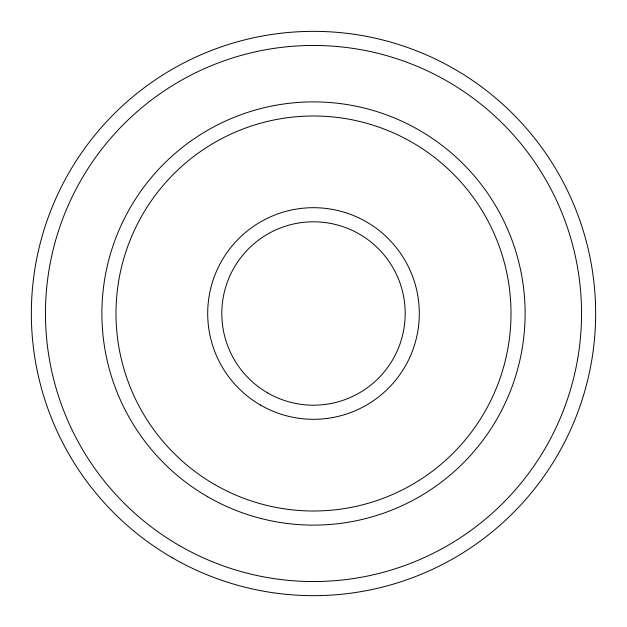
<?xml version="1.0" encoding="UTF-8"?>
<svg xmlns="http://www.w3.org/2000/svg" width="627" height="627" viewBox="0 0 627 627"><rect width="100%" height="100%" fill="white"/><g stroke="black" fill="none" stroke-linecap="round" stroke-linejoin="round"><path stroke-width="0.94" d="M172.425 557.85A282.15 282.15 0 0 0 595.65 313.5A282.15 282.15 0 0 0 172.425 69.15A282.15 282.15 0 0 0 172.425 557.85M179.479 545.631A268.042 268.042 0 0 0 581.542 313.5A268.042 268.042 0 0 0 179.479 81.369A268.042 268.042 0 0 0 179.479 545.631M207.694 496.764A211.612 211.612 0 0 0 525.112 313.5A211.612 211.612 0 0 0 207.694 130.236A211.612 211.612 0 0 0 207.694 496.764M214.747 484.546A197.505 197.505 0 0 0 511.005 313.5A197.505 197.505 0 0 0 214.747 142.454A197.505 197.505 0 0 0 214.747 484.546M260.597 405.128A105.806 105.806 0 0 0 419.306 313.5A105.806 105.806 0 0 0 260.597 221.872A105.806 105.806 0 0 0 260.597 405.128M267.651 392.91A91.699 91.699 0 0 0 405.199 313.5A91.699 91.699 0 0 0 267.651 234.09A91.699 91.699 0 0 0 267.651 392.91"/></g></svg>
